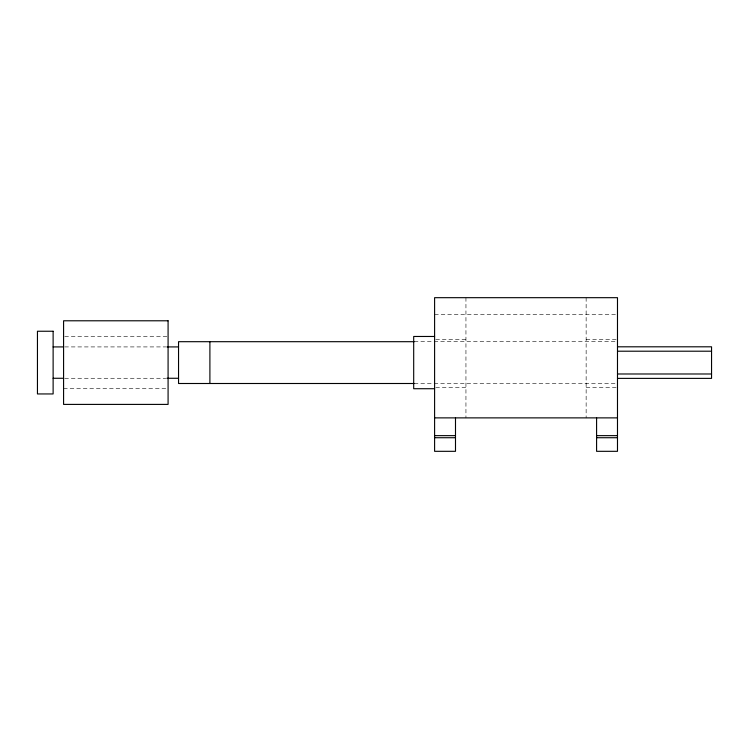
<?xml version="1.0" encoding="UTF-8"?>
<svg xmlns="http://www.w3.org/2000/svg" width="749" height="749" viewBox="0 0 749 749"><rect width="100%" height="100%" fill="white"/><g stroke="black" fill="none" stroke-linecap="round" stroke-linejoin="round"><path stroke-width="0.56" stroke-dasharray="3.75 2.81" d="M434.598 314.402L617.485 314.402M64.742 336.47L166.924 336.47M435.759 339.484L465.944 339.484M586.139 339.484L616.324 339.484M414.272 341.694L432.959 341.694M434.13 341.694L616.324 341.694M64.742 346.918L165.763 346.918M64.742 378.273L165.763 378.273M414.272 383.497L432.959 383.497M434.13 383.497L616.324 383.497M435.759 387.561L465.944 387.561M586.139 387.561L617.485 387.561M63.581 388.722L166.924 388.722M586.139 297.681L586.139 417.876M465.944 297.681L465.944 417.876"/><path stroke-width="1.12" d="M434.598 336.47L413.691 336.47L413.691 388.722L434.598 388.722M414.272 341.694L178.543 341.694L178.543 383.497L414.272 383.497M53.123 346.918L63.581 346.918M166.924 346.918L178.543 346.918M617.485 346.806L711.55 346.806L711.55 378.385L617.485 378.385M617.485 351.206L711.55 351.206M617.485 373.985L711.55 373.985M53.123 378.273L63.581 378.273M166.924 378.273L178.543 378.273M434.598 417.876L617.485 417.876M434.598 435.637L455.495 435.637M596.588 435.637L617.485 435.637M434.598 437.725L455.495 437.725M596.588 437.725L617.485 437.725M596.588 417.876L596.588 451.319L617.485 451.319L617.485 297.681L434.598 297.681L434.598 451.319L455.495 451.319L455.495 417.876M209.898 341.694L209.898 383.497M168.085 320.787L63.581 320.787L63.581 404.404L168.085 404.404L168.085 320.787M53.123 331.245L37.45 331.245L37.45 393.946L53.123 393.946L53.123 331.245"/></g></svg>
